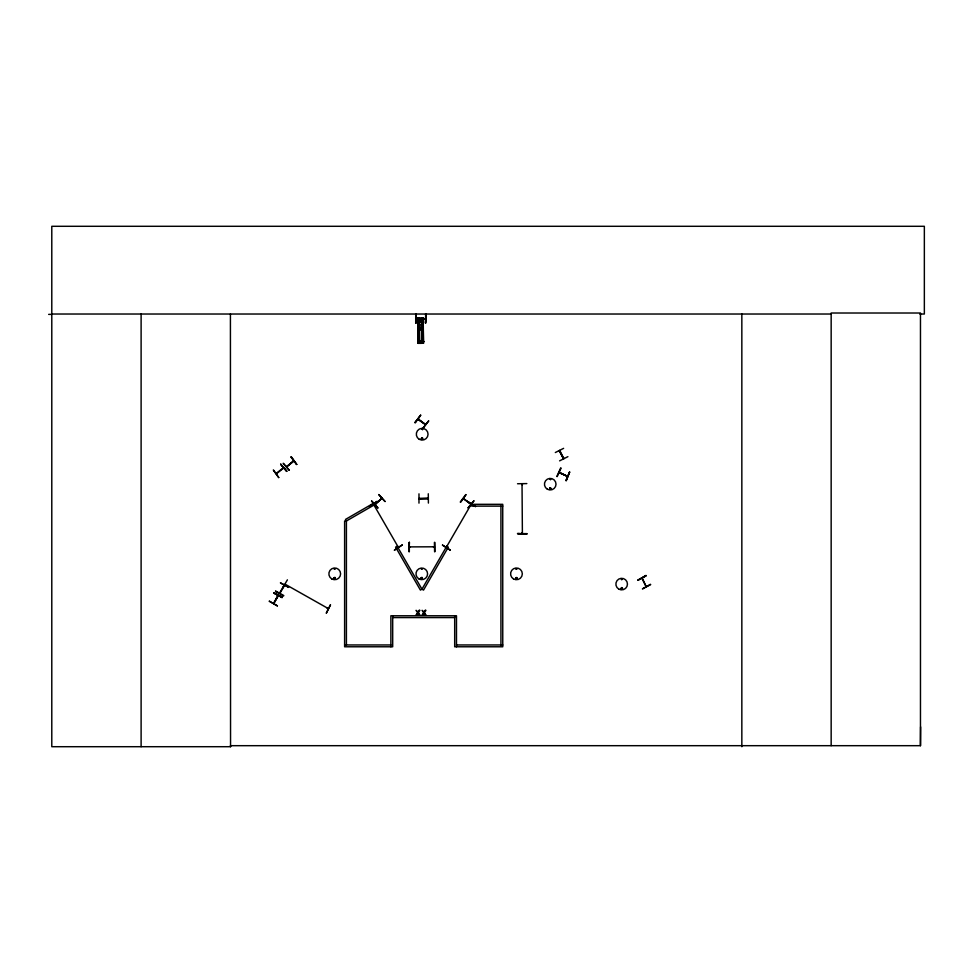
<?xml version="1.0" encoding="UTF-8"?>
<svg xmlns="http://www.w3.org/2000/svg" width="973" height="973" viewBox="0 0 973 973"><rect width="100%" height="100%" fill="white"/><g stroke="black" fill="none" stroke-linecap="round" stroke-linejoin="round"><path stroke-width="1.46" d="M919.801 314.024L924.35 314.024L924.35 226.295L51.788 226.295L51.788 746.705L230.552 746.705L230.431 745.683L920.47 745.683L920.604 726.867M328.156 608.502L285.138 584.214M327.244 608.466L328.059 608.879L327.597 608.186M293.773 461.02L286.743 466.651M471.26 504.184L446.339 547.215L447.191 546.607M417.94 419.205L425.517 424.556L417.818 419.241M522.027 483.751L521.929 484.59M521.917 532.693L522.392 533.508L522.027 483.849M334.238 568.889L335.235 569.023L334.274 569.023M333.836 578.193C336.171 575.189 335.223 581.44 333.921 577.974M334.104 578.193C335.77 576.284 335.028 580.078 334.201 578.339M421.273 438.568C423.62 435.563 422.671 441.815 421.37 438.349M422.671 429.519L421.735 429.142L422.574 429.628M421.564 438.397C423.62 440.234 421.467 437.181 422.173 438.008M421.297 568.889L422.221 569.278L421.382 568.791M420.908 577.962C422.391 581.465 423.097 575.177 420.944 578.193M422.318 578.339C421.443 575.919 420.774 580.297 422.416 578.193M515.945 569.023L516.943 569.156L516.006 568.901M515.617 578.193C518.548 575.432 515.86 581.586 515.86 577.597M515.824 578.193C517.697 576.49 516.42 579.847 515.97 578.473M550.718 479.494L549.867 479.008L550.56 479.689M550.84 488.701L549.781 488.093L550.377 489.078M551.034 488.75C549.307 485.272 549.368 491.803 551.034 488.324M622.124 579.385C621.346 577.415 620.932 581.003 622.185 579.276M621.042 588.446C622.854 586.683 621.747 590.185 621.2 588.726M622.574 588.446C620.239 591.17 621.188 585.758 622.489 588.227M470.956 503.99L463.197 498.772M447.13 546.692L446.364 547.3M471.491 504.537L471.029 505.242L471.504 504.464M398.322 547.264L373.425 504.148M382.024 498.31L374.885 504.123L375.797 503.929M279.628 592.946L284.128 585.247M421.09 341.997L420.482 342.97M559.317 450.669L563.416 458.684M563.914 458.624L563.537 457.894M556.848 476.454L560.643 467.964M557.164 476.6L561.08 468.159M565.885 480.504L569.679 472.014L566.237 480.662M566.201 480.638L569.558 471.954M428.29 498.638L418.962 498.784L428.217 498.59M434.432 547.203L433.399 546.887L434.432 546.887M425.408 318.755L416.213 318.28L417.101 318.682M282.693 587.874L287.4 579.847M326.332 613.063L330.516 604.744L326.369 613.087M471.163 504.269L470.786 504.951M269.326 601.205L277.39 605.851M273.985 593.153L282.292 597.349L273.997 593.129M283.775 595.561L275.663 591.025M273.571 603.686L278.254 595.585M273.656 603.734L278.339 595.634M284.578 585.357L279.944 593.238M373.109 504.355L373.583 505.182M414.985 422.562L420.689 415.203L414.948 422.537M415.325 422.805L420.64 415.167M425.383 424.398L418.244 418.937M423.06 428.181L428.752 420.81L423.012 428.144M382.024 498.164L375.091 504.44L381.939 498.249M460.618 502.323L466.043 494.771M460.241 502.044L465.763 494.564M468.11 507.87L474.033 500.681L468.086 507.857M277.864 595.391L273.632 603.467M419.108 498.322L428.278 498.212M409.438 546.887L434.335 546.802M410.351 547.24L409.438 547.203M283.63 468.062L276.381 473.851M378.789 494.612L385.016 501.509M381.793 497.945L381.246 498.881M377.731 508.088L371.528 501.168M522.355 484.688L522.392 483.776M286.828 471.175L280.662 464.194L286.792 471.2M276.223 473.437L283.435 467.721M286.609 466.833L293.931 461.032M278.728 477.597L273.34 469.995L278.764 477.561M289.358 470.251L283.204 463.257L289.249 470.336M422.769 439.164L421.759 439.285M373.668 505.194L373.559 504.282M555.328 452.53L563.622 448.346M559.609 460.861L567.904 456.665M645.975 575.517L637.923 580.2L645.95 575.481M637.887 580.139L646.157 575.882M646.036 586.391L642.241 578.084M650.475 584.274L642.411 588.92L650.657 584.639M463.476 498.456L470.871 503.929M425.298 318.755L416.152 318.658M418.208 320.713L422.866 320.664M418.232 322.416L422.878 322.367M418.256 324.97L422.902 324.921M418.281 327.244L422.927 327.196M418.305 329.798L422.951 329.75M418.426 340.757L423.085 340.708M417.66 341.511L423.863 341.438M417.66 341.705L423.863 341.632M423.474 343.262L418.098 343.347L417.818 318.159L423.194 318.074L423.474 343.262L423.085 318.086M517.539 483.751L526.831 483.593M418.986 493.834L418.974 503.138M428.278 493.773L428.4 503.077M526.843 533.982L517.539 533.569L526.843 534.019M517.539 533.63L526.831 533.63M434.408 542.399L434.59 551.691M410.375 547.203L409.633 547.252M48.65 314.388L51.788 314.376M416.189 323.145L416.055 313.841M51.788 314.024L831.161 314.024M416.152 318.755L425.517 318.755M502.737 506.13L471.747 506.13L471.747 504.318L502.737 504.318L502.761 646.777L454.683 646.777L454.683 615.775M392.691 617.587L454.683 617.587M344.612 644.965L390.878 644.965M456.483 644.965L502.761 644.965M563.854 458.538L559.682 450.39L560.059 451.119M397.957 547.41L397.981 546.485M286.646 466.675L293.651 460.703M425.396 318.329L424.654 318.706M559.439 472.294L567.381 476.356M563.513 458.721L559.244 450.56M559.086 472.537L567.624 476.356M559.037 472.635L567.575 476.454M467.429 501.849L472.039 504.476M288.665 587.108L280.382 582.863L288.495 587.4M275.493 591.329L283.544 595.975M274.216 592.739L282.267 597.386M274.045 593.044L282.097 597.69M269.326 601.217L277.354 605.911M521.99 533.411L522.014 532.596M397.933 546.51L398.346 547.215M378.838 494.576L385.028 501.496M371.783 500.937L378.023 507.833M290.963 457.115L296.692 464.437M280.686 464.17L286.524 471.419M373.194 504.391L373.62 505.109M646.084 586.488L641.876 578.266M422.781 318.086L423.109 343.262M422.61 321.054L422.683 326.977M422.525 321.054L422.562 326.977M422.732 340.307L422.598 329.932L422.854 343.274L422.72 340.72M422.331 321.054L422.282 326.977M422.306 329.944L422.537 340.307M421.978 318.098L422.246 343.274L421.929 318.098M421.601 321.054L421.771 326.989M421.808 329.944L421.832 340.319M421.491 343.287L420.068 343.299M419.497 321.102L419.533 327.025M419.582 329.993L419.582 340.368M419.132 318.147L419.412 343.323M419.047 318.147L419.363 343.323M418.731 318.147L419.083 340.368M418.56 318.147L418.804 343.335M418.439 318.147L418.718 343.335M418.232 318.159L418.463 343.335M417.94 318.159L418.208 343.335M434.87 542.399L434.931 551.691M409.28 542.399L409.341 551.703M920.47 745.683L920.47 313.014L831.161 313.014L831.161 745.683M741.84 314.024L741.84 746.705M500.937 506.13L500.937 644.965M456.483 646.777L456.483 615.775L390.878 615.775L390.878 646.777M425.615 313.841L425.615 323.145M415.714 313.841L415.714 323.145M392.691 615.775L392.691 646.777L344.612 646.777L344.612 520.981L346.412 520.981L373.267 505.486L372.355 503.917L345.512 519.412L346.412 520.981L346.412 644.965M230.419 314.024L230.552 746.705M141.109 314.024L141.109 746.705M419.618 328.242C420.92 332.17 422.659 325.42 419.618 328.242M442.472 545.087L450.292 550.134L442.472 545.087M467.612 501.509L475.444 506.556L467.612 501.509M446.753 546.242L421.954 589.188L420.397 590.088L395.597 547.142L397.154 546.242L421.954 589.188L423.523 590.088L448.322 547.142L446.753 546.242M419.217 610.326L418.025 612.248L416.103 610.326L417.624 612.783L416.055 615.24L417.976 613.27L419.922 615.24L418.39 612.747L419.922 610.326L419.217 610.326M425.25 610.326L424.058 612.248L422.136 610.326L423.656 612.783L422.087 615.24L424.021 613.27L425.967 615.24L424.423 612.747L425.955 610.326L425.25 610.326M409.56 546.85L410.375 546.875L409.633 546.79M291.268 456.872L296.656 464.462L291.268 456.872M377.038 501.423L369.266 506.58L377.038 501.423M402.19 544.989L394.43 550.134L402.19 544.989M421.127 341.9L420.397 341.912L421.127 341.937M409.414 542.399L408.952 551.703L409.341 542.399M426.004 313.841L425.493 323.145L426.004 313.841M547.337 489.2A5.789 5.789 0 0 0 556.021 484.189A5.789 5.789 0 0 0 547.337 479.178A5.789 5.789 0 0 0 547.337 489.2M618.779 589.115A5.789 5.789 0 0 0 627.463 584.104A5.789 5.789 0 0 0 618.779 579.081A5.789 5.789 0 0 0 618.779 589.115M419.241 439.31A5.887 5.887 0 0 0 428.059 434.213A5.887 5.887 0 0 0 419.241 429.129A5.887 5.887 0 0 0 419.241 439.31M513.513 578.935A5.887 5.887 0 0 0 522.331 573.851A5.887 5.887 0 0 0 513.513 568.755A5.887 5.887 0 0 0 513.513 578.935M331.793 578.935A5.887 5.887 0 0 0 340.611 573.851A5.887 5.887 0 0 0 331.793 568.755A5.887 5.887 0 0 0 331.793 578.935M418.876 578.874A5.814 5.814 0 0 0 427.597 573.851A5.814 5.814 0 0 0 418.876 568.816A5.814 5.814 0 0 0 418.876 578.874"/></g></svg>
